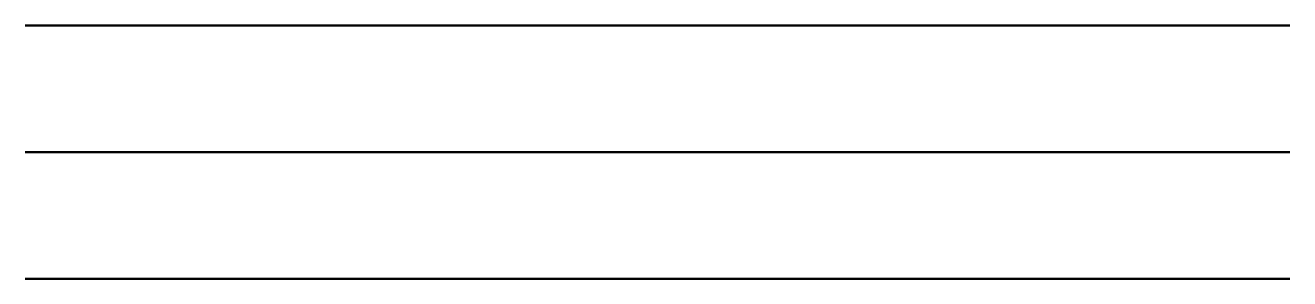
# Model space of a CAD drawing. Header units: millimetres. Extents: x 0 to 1000, y 0 to 200.
import ezdxf

# ---------------------------------------------------------------- set-up
doc = ezdxf.new("R2010")
doc.units = ezdxf.units.MM

msp = doc.modelspace()

# ---------------------------------------------------------------- linework, layer by layer
at = {"color": 1, "lineweight": 50}
for p, q in [((0, 200), (1000, 200)), ((0, 100), (1000, 100)), ((0, 0), (1000, 0))]:
    msp.add_line(p, q, dxfattribs=at)

doc.saveas('drawing.dxf')
